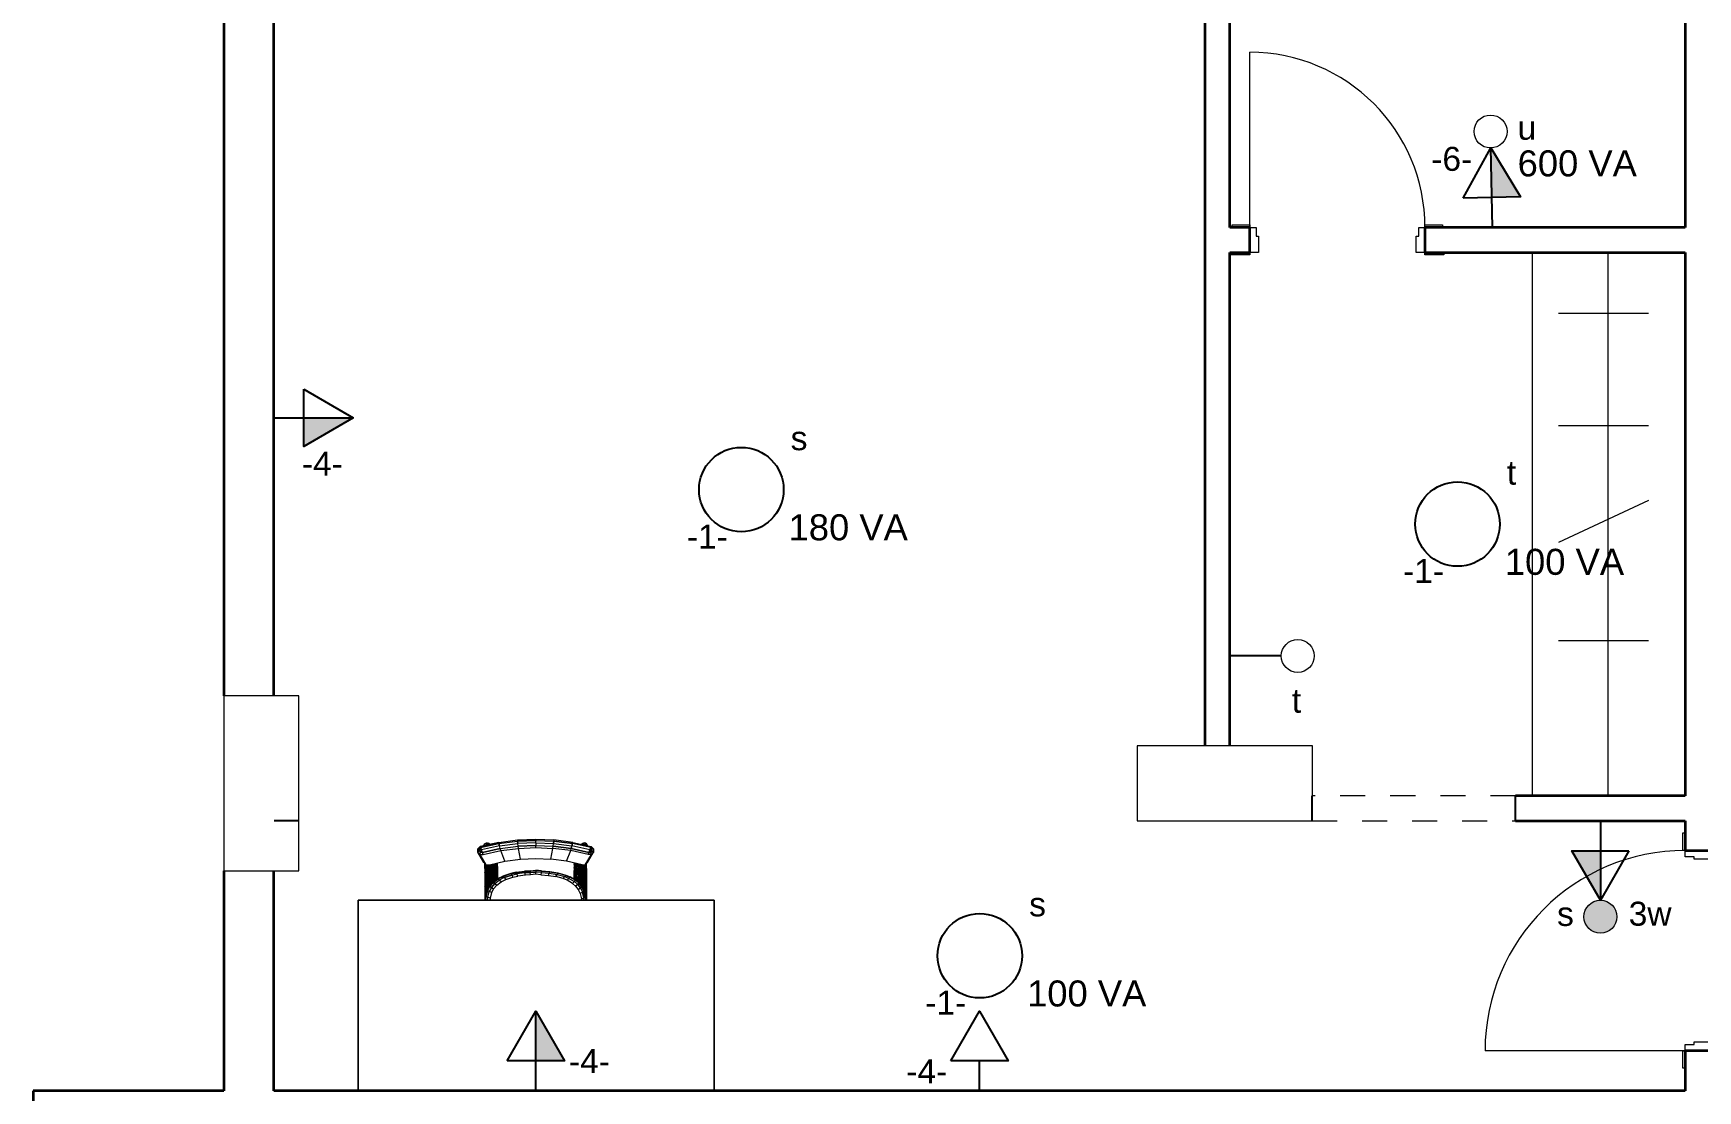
# Model space of a CAD drawing. Header units: metres. Extents: x -182 to 99, y 70 to 113.
# Drawn here: x -6.78 to -0.13, y 104.06 to 108.28 of the extents above; entities that cross this region are included whole.
import ezdxf

# ---------------------------------------------------------------- set-up
doc = ezdxf.new("R2010")
doc.units = ezdxf.units.M
doc.header["$LTSCALE"] = 0.01
doc.linetypes.add('Basculante', pattern=[0.003969, 0.002381, -0.001587])
for name, color, linetype, lineweight in [('A-DETL', 5, 'Continuous', 9), ('A-DETL-GENF', 3, 'Basculante', 9), ('A-DOOR', 1, 'Continuous', 9), ('A-DOOR-FRAM', 1, 'Continuous', 13), ('A-WALL', 2, 'Continuous', 9), ('G-IMPT', 1, 'Continuous', 9), ('I-FURN', 6, 'Continuous', 9), ('S-COLS', 6, 'Continuous', 9)]:
    doc.layers.add(name, color=color, linetype=linetype, lineweight=lineweight)
doc.layers.add('Elétrica', color=7, linetype='Continuous')
doc.layers.get('0').off()
doc.layers.get('I-FURN').off()
doc.styles.add('Arial', font='arial.ttf', dxfattribs={"height": 0.29506})

# ---------------------------------------------------------------- blocks, each defined once
blk = doc.blocks.new('Puerta de 1 hoja - 70 x 210 cm-V11-Nivel 4')
at = {"layer": 'A-DOOR', "lineweight": 13}
blk.add_line((0.6169, -0.05), (0.6169, -0.75), dxfattribs=at)
blk.add_arc((0.6169, -0.05), 0.7, 180, 270, dxfattribs=at)
at = {"layer": 'A-DOOR-FRAM'}
for p, q in [((-0.1581, 0.06), (-0.0831, 0.06)), ((-0.1581, 0.05), (-0.1581, 0.06)), ((-0.0831, 0.06), (-0.0831, 0.05)), ((-0.0831, 0.05), (-0.0481, 0.05)), ((-0.0481, 0.05), (-0.0481, -0.015)), ((0.5819, -0.015), (0.5819, 0.05)), ((0.5819, 0.05), (0.6169, 0.05)), ((0.6169, 0.05), (0.6169, 0.06)), ((0.6169, 0.06), (0.6919, 0.06)), ((0.6919, 0.06), (0.6919, 0.05)), ((-0.1531, -0.06), (-0.1531, -0.05)), ((-0.0831, -0.06), (-0.1531, -0.06)), ((-0.0831, -0.05), (-0.0831, -0.06)), ((-0.0581, -0.05), (-0.0831, -0.05)), ((-0.0581, -0.015), (-0.0581, -0.05)), ((-0.0481, -0.015), (-0.0581, -0.015)), ((0.5919, -0.015), (0.5819, -0.015)), ((0.5919, -0.05), (0.5919, -0.015)), ((0.6169, -0.05), (0.5919, -0.05)), ((0.6169, -0.06), (0.6169, -0.05)), ((0.6869, -0.06), (0.6169, -0.06)), ((0.6869, -0.05), (0.6869, -0.06))]:
    blk.add_line(p, q, dxfattribs=at)
blk = doc.blocks.new('Puerta de 1 hoja - 80 x 210 cm-196792-Nivel 4')
at = {"layer": 'A-DOOR', "lineweight": 13}
blk.add_line((0.6669, -0.05), (0.6669, -0.85), dxfattribs=at)
blk.add_arc((0.6669, -0.05), 0.8, 180, 270, dxfattribs=at)
at = {"layer": 'A-DOOR-FRAM'}
for p, q in [((-0.2081, 0.06), (-0.1331, 0.06)), ((-0.2081, 0.05), (-0.2081, 0.06)), ((-0.1331, 0.06), (-0.1331, 0.05)), ((-0.1331, 0.05), (-0.0981, 0.05)), ((-0.0981, 0.05), (-0.0981, -0.015)), ((0.6319, -0.015), (0.6319, 0.05)), ((0.6319, 0.05), (0.6669, 0.05)), ((0.6669, 0.05), (0.6669, 0.06)), ((0.6669, 0.06), (0.7419, 0.06)), ((0.7419, 0.06), (0.7419, 0.05)), ((-0.2031, -0.06), (-0.2031, -0.05)), ((-0.1331, -0.06), (-0.2031, -0.06)), ((-0.1331, -0.05), (-0.1331, -0.06)), ((-0.1081, -0.05), (-0.1331, -0.05)), ((-0.1081, -0.015), (-0.1081, -0.05)), ((-0.0981, -0.015), (-0.1081, -0.015)), ((0.6419, -0.015), (0.6319, -0.015)), ((0.6419, -0.05), (0.6419, -0.015)), ((0.6669, -0.05), (0.6419, -0.05)), ((0.6669, -0.06), (0.6669, -0.05)), ((0.7369, -0.06), (0.6669, -0.06)), ((0.7369, -0.05), (0.7369, -0.06))]:
    blk.add_line(p, q, dxfattribs=at)
blk = doc.blocks.new('Craftsman05 - 12ZFNB05_dwg-256066-Nivel 4')
at = {"layer": 'G-IMPT'}
for p, q in [((0.762, 1.4224), (0, 1.4224)), ((0, 1.4224), (0.762, 1.4224)), ((0.762, 0), (0.762, 1.4224)), ((0.762, 1.4224), (0.762, 0)), ((0.762, 0), (0, 0)), ((0, 0), (0.762, 0))]:
    blk.add_line(p, q, dxfattribs=at)
blk = doc.blocks.new('Craftsman05 - Craftsman05-256427-Nivel 4')
blk.add_blockref('Craftsman05 - 12ZFNB05_dwg-256066-Nivel 4', (0, 0))
blk = doc.blocks.new('M_Puerta-Hueco - 0813 x 2134mm-226122-Nivel 4')
at = {"layer": 'A-DETL-GENF'}
for p, q in [((0.3983, 0.05), (-0.4147, 0.05)), ((-0.4147, -0.05), (0.3983, -0.05))]:
    blk.add_line(p, q, dxfattribs=at)
at = {"layer": 'A-DETL-GENF', "linetype": 'Continuous', "lineweight": 25}
for p, q in [((-0.4147, 0.05), (-0.4147, -0.05)), ((0.3983, -0.05), (0.3983, 0.05))]:
    blk.add_line(p, q, dxfattribs=at)
blk = doc.blocks.new('Seating28 - 12ZSTG28_dwg-156282-Nivel 4')
at = {"layer": 'G-IMPT'}
for p, q in [((-0.0322, 0.3347), (-0.0157, 0.4081)), ((-0.0113, 0.4068), (-0.0276, 0.3338)), ((-0.0113, 0.4068), (-0.0276, 0.3338)), ((-0.0021, 0.4033), (-0.018, 0.3314)), ((-0.0068, 0.4176), (-0.0157, 0.4081)), ((-0.0157, 0.4081), (-0.0113, 0.4068)), ((-0.0113, 0.4068), (-0.0157, 0.4081)), ((-0.0157, 0.4081), (-0.0113, 0.4068)), ((-0.0113, 0.4068), (-0.0059, 0.4125)), ((-0.0113, 0.4068), (-0.0059, 0.4125)), ((-0.0021, 0.4033), (-0.0113, 0.4068)), ((-0.0021, 0.4033), (-0.0113, 0.4068)), ((-0.0076, 0.3288), (0.0078, 0.3994)), ((0.0078, 0.3994), (-0.0076, 0.3288)), ((-0.0068, 0.4176), (0.0062, 0.418)), ((-0.0068, 0.4176), (-0.0059, 0.4125)), ((0.002, 0.4128), (-0.0059, 0.4125)), ((0.002, 0.4128), (-0.0059, 0.4125)), ((-0.0021, 0.4033), (-0.0059, 0.4125)), ((-0.0021, 0.4033), (0.002, 0.4128)), ((-0.0021, 0.4033), (0.0077, 0.4074)), ((-0.0021, 0.4033), (0.0078, 0.3994)), ((0.0078, 0.3994), (-0.0021, 0.4033)), ((0.0062, 0.418), (0.002, 0.4128)), ((0.002, 0.4128), (0.0077, 0.4074)), ((0.002, 0.4128), (0.0077, 0.4074)), ((0.0476, 0.3936), (0.0062, 0.418)), ((0.0062, 0.418), (0.0155, 0.4091)), ((0.0155, 0.4091), (0.0077, 0.4074)), ((0.0155, 0.4091), (0.0077, 0.4074)), ((0.0078, 0.3994), (0.0077, 0.4074)), ((0.0078, 0.3994), (0.0077, 0.4074)), ((0.0158, 0.3961), (0.0078, 0.3994)), ((0.0158, 0.3961), (0.0078, 0.3994)), ((0.0155, 0.4091), (0.0158, 0.3961)), ((0.0569, 0.3847), (0.0155, 0.4091)), ((-0.0322, 0.3347), (-0.0421, 0.2595)), ((-0.0373, 0.2591), (-0.0276, 0.3338)), ((-0.0276, 0.3338), (-0.0373, 0.2591)), ((-0.0322, 0.3347), (-0.0276, 0.3338)), ((-0.0322, 0.3347), (-0.0276, 0.3338)), ((-0.0292, 0.3858), (-0.0303, 0.3815)), ((-0.0292, 0.3858), (-0.0303, 0.3815)), ((-0.0303, 0.3815), (-0.0299, 0.3771)), ((-0.0303, 0.3815), (-0.0299, 0.3771)), ((-0.025, 0.3701), (-0.0303, 0.3815)), ((-0.0299, 0.3771), (-0.0281, 0.3732)), ((-0.0299, 0.3771), (-0.0281, 0.3732)), ((-0.0292, 0.3858), (-0.0267, 0.3894)), ((-0.0267, 0.3894), (-0.0292, 0.3858)), ((-0.025, 0.3701), (-0.0281, 0.3732)), ((-0.025, 0.3701), (-0.0281, 0.3732)), ((-0.018, 0.3314), (-0.0276, 0.3338)), ((-0.0276, 0.3338), (-0.018, 0.3314)), ((-0.0231, 0.392), (-0.0267, 0.3894)), ((-0.0231, 0.392), (-0.0267, 0.3894)), ((-0.025, 0.3701), (-0.0267, 0.3894)), ((-0.0201, 0.3886), (-0.025, 0.3701)), ((-0.0239, 0.3717), (-0.025, 0.3701)), ((-0.0231, 0.392), (-0.0191, 0.3931)), ((-0.0191, 0.3931), (-0.0231, 0.392)), ((0.0158, 0.3961), (0.0006, 0.3265)), ((0.0571, 0.3717), (0.0428, 0.3102)), ((0.0476, 0.3936), (0.0569, 0.3847)), ((0.05, 0.3413), (0.0558, 0.3408)), ((0.05, 0.3411), (0.0529, 0.3409)), ((0.0504, 0.3429), (0.0586, 0.3422)), ((0.0511, 0.3459), (0.0609, 0.345)), ((0.0715, 0.39), (0.0514, 0.39)), ((0.052, 0.3497), (0.0625, 0.3488)), ((0.0529, 0.3885), (0.0675, 0.3885)), ((0.0529, 0.3409), (0.068, 0.3399)), ((0.0558, 0.3408), (0.0529, 0.3409)), ((0.053, 0.354), (0.0633, 0.353)), ((0.0631, 0.3574), (0.054, 0.3582)), ((0.0548, 0.3619), (0.0618, 0.3613)), ((0.0555, 0.3646), (0.0598, 0.3642)), ((0.0558, 0.3659), (0.0572, 0.3658)), ((0.0558, 0.3408), (0.0586, 0.3422)), ((0.0558, 0.3408), (0.0703, 0.3399)), ((0.0643, 0.3857), (0.0559, 0.3857)), ((0.0675, 0.3665), (0.0559, 0.3665)), ((0.0643, 0.3693), (0.0566, 0.3693)), ((0.0571, 0.3717), (0.0569, 0.3847)), ((0.0569, 0.3818), (0.0622, 0.3818)), ((0.0614, 0.3775), (0.057, 0.3775)), ((0.0571, 0.3731), (0.0622, 0.3731)), ((0.0572, 0.3658), (0.0714, 0.3649)), ((0.0572, 0.3658), (0.0598, 0.3642)), ((0.0609, 0.345), (0.0586, 0.3422)), ((0.0586, 0.3422), (0.0724, 0.3413)), ((0.0618, 0.3613), (0.0598, 0.3642)), ((0.0734, 0.3633), (0.0598, 0.3642)), ((0.0609, 0.345), (0.0625, 0.3488)), ((0.0609, 0.345), (0.0742, 0.3441)), ((0.0614, 0.3775), (0.0622, 0.3818)), ((0.0687, 0.3775), (0.0614, 0.3775)), ((0.0622, 0.3731), (0.0614, 0.3775)), ((0.0618, 0.3613), (0.0631, 0.3574)), ((0.0618, 0.3613), (0.075, 0.3605)), ((0.0643, 0.3857), (0.0622, 0.3818)), ((0.0694, 0.3818), (0.0622, 0.3818)), ((0.0643, 0.3693), (0.0622, 0.3731)), ((0.0694, 0.3731), (0.0622, 0.3731)), ((0.0625, 0.3488), (0.0633, 0.353)), ((0.0625, 0.3488), (0.0755, 0.3479)), ((0.0631, 0.3574), (0.0633, 0.353)), ((0.0631, 0.3574), (0.0759, 0.3566)), ((0.0761, 0.3523), (0.0633, 0.353)), ((0.0643, 0.3857), (0.0675, 0.3885)), ((0.0643, 0.3857), (0.0714, 0.3857)), ((0.0675, 0.3665), (0.0643, 0.3693)), ((0.0643, 0.3693), (0.0714, 0.3693)), ((0.0715, 0.39), (0.0675, 0.3885)), ((0.0745, 0.3885), (0.0675, 0.3885)), ((0.0675, 0.3665), (0.0745, 0.3665)), ((0.0675, 0.3665), (0.0715, 0.365)), ((0.068, 0.3399), (0.0703, 0.3399)), ((0.0703, 0.3399), (0.068, 0.3399)), ((0.0694, 0.3818), (0.0687, 0.3775)), ((0.0694, 0.3731), (0.0687, 0.3775)), ((0.0687, 0.3775), (0.0784, 0.3775)), ((0.0714, 0.3857), (0.0694, 0.3818)), ((0.0694, 0.3818), (0.0791, 0.3818)), ((0.0714, 0.3693), (0.0694, 0.3731)), ((0.0791, 0.3731), (0.0694, 0.3731)), ((0.0699, 0.365), (0.0715, 0.365)), ((0.0703, 0.3399), (0.0724, 0.3413)), ((0.0703, 0.3399), (0.0863, 0.3392)), ((0.0714, 0.3857), (0.0745, 0.3885)), ((0.0714, 0.3857), (0.0808, 0.3857)), ((0.0714, 0.3693), (0.0745, 0.3665)), ((0.0714, 0.3693), (0.0808, 0.3693)), ((0.0714, 0.3649), (0.0871, 0.3642)), ((0.0714, 0.3649), (0.0734, 0.3633)), ((0.0715, 0.39), (0.0783, 0.39)), ((0.0783, 0.365), (0.0715, 0.365)), ((0.0742, 0.3441), (0.0724, 0.3413)), ((0.0878, 0.3407), (0.0724, 0.3413)), ((0.075, 0.3605), (0.0734, 0.3633)), ((0.0734, 0.3633), (0.0885, 0.3627)), ((0.0742, 0.3441), (0.0755, 0.3479)), ((0.0742, 0.3441), (0.0891, 0.3435)), ((0.0745, 0.3885), (0.0783, 0.39)), ((0.0745, 0.3885), (0.0839, 0.3885)), ((0.0783, 0.365), (0.0745, 0.3665)), ((0.0745, 0.3665), (0.0839, 0.3665)), ((0.075, 0.3605), (0.0896, 0.3598)), ((0.075, 0.3605), (0.0759, 0.3566)), ((0.0761, 0.3523), (0.0755, 0.3479)), ((0.0755, 0.3479), (0.0899, 0.3473)), ((0.0761, 0.3523), (0.0759, 0.3566)), ((0.0902, 0.356), (0.0759, 0.3566)), ((0.0761, 0.3523), (0.0903, 0.3517)), ((0.0783, 0.39), (0.0874, 0.39)), ((0.0783, 0.365), (0.0874, 0.365)), ((0.0791, 0.3818), (0.0784, 0.3775)), ((0.0791, 0.3731), (0.0784, 0.3775)), ((0.0905, 0.3775), (0.0784, 0.3775)), ((0.081, 0.3857), (0.0791, 0.3818)), ((0.0791, 0.3818), (0.0911, 0.3818)), ((0.0791, 0.3731), (0.081, 0.3693)), ((0.0791, 0.3731), (0.0911, 0.3731)), ((0.081, 0.3857), (0.0839, 0.3885)), ((0.081, 0.3857), (0.0928, 0.3857)), ((0.0839, 0.3665), (0.081, 0.3693)), ((0.081, 0.3693), (0.0928, 0.3693)), ((0.0874, 0.39), (0.0839, 0.3885)), ((0.0839, 0.3885), (0.0955, 0.3885)), ((0.0874, 0.365), (0.0839, 0.3665)), ((0.0839, 0.3665), (0.0955, 0.3665)), ((0.0848, 0.3392), (0.0863, 0.3392)), ((0.0848, 0.3392), (0.0863, 0.3392)), ((0.0878, 0.3407), (0.0863, 0.3392)), ((0.0863, 0.3392), (0.1035, 0.3388)), ((0.0871, 0.3642), (0.1039, 0.3638)), ((0.0885, 0.3627), (0.0871, 0.3642)), ((0.0874, 0.39), (0.0987, 0.39)), ((0.0874, 0.365), (0.0987, 0.365)), ((0.0878, 0.3407), (0.0891, 0.3435)), ((0.0878, 0.3407), (0.1042, 0.3403)), ((0.0896, 0.3598), (0.0885, 0.3627)), ((0.0885, 0.3627), (0.1046, 0.3623)), ((0.0891, 0.3435), (0.0899, 0.3473)), ((0.0891, 0.3435), (0.1049, 0.3431)), ((0.0896, 0.3598), (0.0902, 0.356)), ((0.0896, 0.3598), (0.1051, 0.3595)), ((0.0899, 0.3473), (0.0903, 0.3517)), ((0.0899, 0.3473), (0.1053, 0.347)), ((0.0902, 0.356), (0.0903, 0.3517)), ((0.0902, 0.356), (0.1055, 0.3556)), ((0.1055, 0.3513), (0.0903, 0.3517)), ((0.0905, 0.3775), (0.0911, 0.3818)), ((0.0905, 0.3775), (0.0911, 0.3731)), ((0.0905, 0.3775), (0.1047, 0.3775)), ((0.0928, 0.3857), (0.0911, 0.3818)), ((0.0911, 0.3818), (0.1052, 0.3818)), ((0.0928, 0.3693), (0.0911, 0.3731)), ((0.0911, 0.3731), (0.1052, 0.3731)), ((0.0928, 0.3857), (0.0955, 0.3885)), ((0.0928, 0.3857), (0.1068, 0.3857)), ((0.0955, 0.3665), (0.0928, 0.3693)), ((0.0928, 0.3693), (0.1068, 0.3693)), ((0.0955, 0.3885), (0.0987, 0.39)), ((0.0955, 0.3885), (0.1091, 0.3885)), ((0.0955, 0.3665), (0.0987, 0.365)), ((0.0955, 0.3665), (0.1091, 0.3665)), ((0.0987, 0.39), (0.112, 0.39)), ((0.0987, 0.365), (0.112, 0.365)), ((0.1042, 0.3403), (0.1035, 0.3388)), ((0.1035, 0.3388), (0.1135, 0.3387)), ((0.1039, 0.3638), (0.1212, 0.3637)), ((0.1039, 0.3638), (0.1046, 0.3623)), ((0.1042, 0.3403), (0.1049, 0.3431)), ((0.1042, 0.3403), (0.1143, 0.3402)), ((0.1046, 0.3623), (0.1051, 0.3595)), ((0.1046, 0.3623), (0.1212, 0.3622)), ((0.1052, 0.3818), (0.1047, 0.3775)), ((0.1052, 0.3731), (0.1047, 0.3775)), ((0.1047, 0.3775), (0.1209, 0.3775)), ((0.1049, 0.3431), (0.1053, 0.347)), ((0.1049, 0.3431), (0.116, 0.3431)), ((0.1051, 0.3595), (0.1212, 0.3594)), ((0.1051, 0.3595), (0.1055, 0.3556)), ((0.1068, 0.3857), (0.1052, 0.3818)), ((0.1052, 0.3818), (0.1213, 0.3818)), ((0.1068, 0.3693), (0.1052, 0.3731)), ((0.1052, 0.3731), (0.1213, 0.3731)), ((0.1189, 0.348), (0.1052, 0.3247)), ((0.1189, 0.348), (0.1052, 0.3247)), ((0.1055, 0.3513), (0.1053, 0.347)), ((0.1053, 0.347), (0.1182, 0.3469)), ((0.1055, 0.3513), (0.1055, 0.3556)), ((0.1212, 0.3555), (0.1055, 0.3556)), ((0.1055, 0.3513), (0.1212, 0.3512)), ((0.1202, 0.3463), (0.1067, 0.3233)), ((0.1068, 0.3857), (0.1091, 0.3885)), ((0.1068, 0.3857), (0.1227, 0.3857)), ((0.1091, 0.3665), (0.1068, 0.3693)), ((0.1068, 0.3693), (0.1227, 0.3693)), ((0.112, 0.39), (0.1091, 0.3885)), ((0.1247, 0.3885), (0.1091, 0.3885)), ((0.112, 0.365), (0.1091, 0.3665)), ((0.1091, 0.3665), (0.1247, 0.3665)), ((0.1113, 0.3192), (0.1244, 0.3415)), ((0.1113, 0.3192), (0.1244, 0.3415)), ((0.112, 0.39), (0.1272, 0.39)), ((0.112, 0.365), (0.1272, 0.365)), ((0.1305, 0.3614), (0.1189, 0.348)), ((0.1189, 0.348), (0.1305, 0.3614)), ((0.1189, 0.348), (0.1202, 0.3463)), ((0.1314, 0.3335), (0.1189, 0.3122)), ((0.1318, 0.3596), (0.1202, 0.3463)), ((0.1202, 0.3463), (0.1244, 0.3415)), ((0.1213, 0.3818), (0.1209, 0.3775)), ((0.1213, 0.3731), (0.1209, 0.3775)), ((0.1209, 0.3775), (0.1387, 0.3775)), ((0.1335, 0.3637), (0.1212, 0.3637)), ((0.1212, 0.3637), (0.1212, 0.3622)), ((0.1212, 0.3594), (0.1212, 0.3622)), ((0.1212, 0.3622), (0.1316, 0.3622)), ((0.1288, 0.3594), (0.1212, 0.3594)), ((0.1212, 0.3594), (0.1212, 0.3555)), ((0.1212, 0.3555), (0.1212, 0.3512)), ((0.1212, 0.3555), (0.1255, 0.3555)), ((0.1213, 0.3818), (0.1227, 0.3857)), ((0.1213, 0.3818), (0.139, 0.3818)), ((0.1227, 0.3693), (0.1213, 0.3731)), ((0.1213, 0.3731), (0.139, 0.3731)), ((0.1247, 0.3885), (0.1227, 0.3857)), ((0.1227, 0.3857), (0.1401, 0.3857)), ((0.1227, 0.3693), (0.1247, 0.3665)), ((0.1227, 0.3693), (0.1401, 0.3693)), ((0.1356, 0.3544), (0.1244, 0.3415)), ((0.1356, 0.3544), (0.1244, 0.3415)), ((0.1314, 0.3335), (0.1244, 0.3415)), ((0.1247, 0.3885), (0.1272, 0.39)), ((0.1247, 0.3885), (0.1418, 0.3885)), ((0.1272, 0.365), (0.1247, 0.3665)), ((0.1247, 0.3665), (0.1371, 0.3665)), ((0.1272, 0.39), (0.1438, 0.39)), ((0.1272, 0.365), (0.1351, 0.365)), ((0.1305, 0.3614), (0.1453, 0.373)), ((0.1305, 0.3614), (0.1453, 0.373)), ((0.1318, 0.3596), (0.1305, 0.3614)), ((0.1318, 0.3596), (0.1305, 0.3614)), ((0.142, 0.3456), (0.1314, 0.3335)), ((0.1318, 0.3596), (0.1464, 0.3711)), ((0.1318, 0.3596), (0.1356, 0.3544)), ((0.1318, 0.3596), (0.1356, 0.3544)), ((0.1356, 0.3544), (0.1498, 0.3655)), ((0.1498, 0.3655), (0.1356, 0.3544)), ((0.1356, 0.3544), (0.142, 0.3456)), ((0.1387, 0.3775), (0.139, 0.3818)), ((0.139, 0.3731), (0.1387, 0.3775)), ((0.1387, 0.3775), (0.1547, 0.3775)), ((0.1401, 0.3857), (0.139, 0.3818)), ((0.139, 0.3818), (0.158, 0.3818)), ((0.139, 0.3731), (0.1401, 0.3693)), ((0.139, 0.3731), (0.1457, 0.3731)), ((0.1418, 0.3885), (0.1401, 0.3857)), ((0.1401, 0.3857), (0.1589, 0.3857)), ((0.1418, 0.3885), (0.1438, 0.39)), ((0.1418, 0.3885), (0.1601, 0.3885)), ((0.142, 0.3456), (0.1554, 0.3562)), ((0.1438, 0.39), (0.1617, 0.39)), ((0.1453, 0.373), (0.1627, 0.3813)), ((0.1453, 0.373), (0.1627, 0.3813)), ((0.1464, 0.3711), (0.1453, 0.373)), ((0.1464, 0.3711), (0.1637, 0.3794)), ((0.1498, 0.3655), (0.1464, 0.3711)), ((0.1498, 0.3655), (0.1665, 0.3735)), ((0.1498, 0.3655), (0.1665, 0.3735)), ((0.1554, 0.3562), (0.1498, 0.3655)), ((0.1554, 0.3562), (0.1713, 0.3638)), ((0.1579, 0.379), (0.158, 0.3818)), ((0.1589, 0.3857), (0.158, 0.3818)), ((0.158, 0.3818), (0.1648, 0.3818)), ((0.1601, 0.3885), (0.1589, 0.3857)), ((0.1589, 0.3857), (0.1787, 0.3857)), ((0.1601, 0.3885), (0.1617, 0.39)), ((0.1601, 0.3885), (0.1795, 0.3885)), ((0.1617, 0.39), (0.1806, 0.39)), ((0.1627, 0.3813), (0.1868, 0.3869)), ((0.1868, 0.3869), (0.1627, 0.3813)), ((0.1637, 0.3794), (0.1627, 0.3813)), ((0.1875, 0.3849), (0.1637, 0.3794)), ((0.1637, 0.3794), (0.1665, 0.3735)), ((0.1665, 0.3735), (0.1896, 0.3789)), ((0.1896, 0.3789), (0.1665, 0.3735)), ((0.1665, 0.3735), (0.1713, 0.3638)), ((0.1713, 0.3638), (0.1932, 0.3689)), ((0.1795, 0.3885), (0.1787, 0.3857)), ((0.1787, 0.3857), (0.1813, 0.3857)), ((0.1795, 0.3885), (0.1806, 0.39)), ((0.1795, 0.3885), (0.198, 0.3885)), ((0.1806, 0.39), (0.198, 0.39)), ((0.198, 0.3877), (0.1868, 0.3869)), ((0.198, 0.3877), (0.1868, 0.3869)), ((0.1875, 0.3849), (0.1868, 0.3869)), ((0.198, 0.3857), (0.1875, 0.3849)), ((0.1896, 0.3789), (0.1875, 0.3849)), ((0.198, 0.3795), (0.1896, 0.3789)), ((0.198, 0.3795), (0.1896, 0.3789)), ((0.1932, 0.3689), (0.1896, 0.3789)), ((0.198, 0.3692), (0.1932, 0.3689)), ((-0.0275, 0.2579), (-0.018, 0.3314)), ((-0.018, 0.3314), (-0.0076, 0.3288)), ((-0.0076, 0.3288), (-0.018, 0.3314)), ((-0.0169, 0.2566), (-0.0076, 0.3288)), ((-0.0076, 0.3288), (-0.0169, 0.2566)), ((0.0006, 0.3265), (-0.0085, 0.2555)), ((0.0006, 0.3265), (-0.0076, 0.3288)), ((0.0006, 0.3265), (-0.0076, 0.3288)), ((0.0428, 0.3102), (0.0006, 0.3265)), ((0.0428, 0.3102), (0.0342, 0.2473)), ((0.0839, 0.2428), (0.0892, 0.2756)), ((0.0839, 0.2428), (0.0892, 0.2756)), ((0.0856, 0.2422), (0.0909, 0.2747)), ((0.0892, 0.2756), (0.0981, 0.3074)), ((0.0892, 0.2756), (0.0981, 0.3074)), ((0.0892, 0.2756), (0.0909, 0.2747)), ((0.0908, 0.2405), (0.096, 0.2721)), ((0.0908, 0.2405), (0.096, 0.2721)), ((0.0997, 0.3061), (0.0909, 0.2747)), ((0.0909, 0.2747), (0.096, 0.2721)), ((0.096, 0.2721), (0.1045, 0.3025)), ((0.096, 0.2721), (0.1045, 0.3025)), ((0.1044, 0.2676), (0.096, 0.2721)), ((0.0981, 0.3074), (0.1052, 0.3247)), ((0.0981, 0.3074), (0.1052, 0.3247)), ((0.0997, 0.3061), (0.0981, 0.3074)), ((0.0995, 0.2377), (0.1044, 0.2676)), ((0.0997, 0.3061), (0.1067, 0.3233)), ((0.0997, 0.3061), (0.1045, 0.3025)), ((0.1124, 0.2965), (0.1044, 0.2676)), ((0.1045, 0.3025), (0.1113, 0.3192)), ((0.1045, 0.3025), (0.1113, 0.3192)), ((0.1124, 0.2965), (0.1045, 0.3025)), ((0.1067, 0.3233), (0.1052, 0.3247)), ((0.1113, 0.3192), (0.1067, 0.3233)), ((0.1189, 0.3122), (0.1113, 0.3192)), ((0.1189, 0.3122), (0.1124, 0.2965)), ((-0.0453, 0.1866), (-0.0421, 0.2595)), ((-0.0421, 0.2595), (-0.0373, 0.2591)), ((-0.0421, 0.2595), (-0.0373, 0.2591)), ((-0.0405, 0.1866), (-0.0373, 0.2591)), ((-0.0405, 0.1866), (-0.0373, 0.2591)), ((-0.0275, 0.2579), (-0.0373, 0.2591)), ((-0.0373, 0.2591), (-0.0275, 0.2579)), ((-0.0306, 0.1866), (-0.0275, 0.2579)), ((-0.0169, 0.2566), (-0.0275, 0.2579)), ((-0.0169, 0.2566), (-0.0275, 0.2579)), ((-0.0199, 0.1866), (-0.0169, 0.2566)), ((-0.0199, 0.1866), (-0.0169, 0.2566)), ((-0.0085, 0.2555), (-0.0169, 0.2566)), ((-0.0085, 0.2555), (-0.0169, 0.2566)), ((-0.0115, 0.1866), (-0.0085, 0.2555)), ((0.0342, 0.2473), (-0.0085, 0.2555)), ((0.0314, 0.1866), (0.0342, 0.2473)), ((0.0807, 0.2092), (0.0792, 0.1866)), ((0.0807, 0.2092), (0.0792, 0.1866)), ((0.0807, 0.2092), (0.0839, 0.2428)), ((0.0807, 0.2092), (0.0839, 0.2428)), ((0.0807, 0.2092), (0.0825, 0.2089)), ((0.0825, 0.2089), (0.081, 0.1866)), ((0.0825, 0.2089), (0.0856, 0.2422)), ((0.0825, 0.2089), (0.0878, 0.2083)), ((0.0856, 0.2422), (0.0839, 0.2428)), ((0.0856, 0.2422), (0.0908, 0.2405)), ((0.0878, 0.2083), (0.0864, 0.1866)), ((0.0878, 0.2083), (0.0864, 0.1866)), ((0.0878, 0.2083), (0.0908, 0.2405)), ((0.0878, 0.2083), (0.0908, 0.2405)), ((0.0878, 0.2083), (0.0967, 0.2071)), ((0.0995, 0.2377), (0.0908, 0.2405)), ((0.0967, 0.2071), (0.0953, 0.1866)), ((0.0967, 0.2071), (0.0995, 0.2377)), ((-0.0421, 0.1137), (-0.0453, 0.1866)), ((-0.0453, 0.1866), (-0.0405, 0.1866)), ((-0.0405, 0.1866), (-0.0373, 0.1142)), ((-0.0306, 0.1866), (-0.0405, 0.1866)), ((-0.0373, 0.1142), (-0.0405, 0.1866)), ((-0.0306, 0.1866), (-0.0199, 0.1866)), ((-0.0306, 0.1866), (-0.0275, 0.1153)), ((-0.0199, 0.1866), (-0.0169, 0.1166)), ((-0.0169, 0.1166), (-0.0199, 0.1866)), ((-0.0115, 0.1866), (-0.0199, 0.1866)), ((-0.0085, 0.1177), (-0.0115, 0.1866)), ((0.0342, 0.1259), (0.0314, 0.1866)), ((0.0807, 0.164), (0.0792, 0.1866)), ((0.0807, 0.164), (0.0792, 0.1866)), ((0.081, 0.1866), (0.0792, 0.1866)), ((0.0807, 0.164), (0.0825, 0.1642)), ((0.0826, 0.1415), (0.0807, 0.164)), ((0.0807, 0.164), (0.0826, 0.1415)), ((0.0825, 0.1642), (0.081, 0.1866)), ((0.081, 0.1866), (0.0864, 0.1866)), ((0.0825, 0.1642), (0.0878, 0.1649)), ((0.0844, 0.142), (0.0825, 0.1642)), ((0.0826, 0.1415), (0.0844, 0.142)), ((0.0871, 0.1084), (0.0826, 0.1415)), ((0.0871, 0.1084), (0.0826, 0.1415)), ((0.0844, 0.142), (0.0896, 0.1433)), ((0.0888, 0.1091), (0.0844, 0.142)), ((0.0878, 0.1649), (0.0864, 0.1866)), ((0.0953, 0.1866), (0.0864, 0.1866)), ((0.0878, 0.1649), (0.0864, 0.1866)), ((0.0967, 0.166), (0.0878, 0.1649)), ((0.0878, 0.1649), (0.0896, 0.1433)), ((0.0896, 0.1433), (0.0878, 0.1649)), ((0.0984, 0.1456), (0.0896, 0.1433)), ((0.0896, 0.1433), (0.0939, 0.1115)), ((0.0896, 0.1433), (0.0939, 0.1115)), ((0.0953, 0.1866), (0.0967, 0.166)), ((0.0967, 0.166), (0.0984, 0.1456)), ((0.0984, 0.1456), (0.1025, 0.1154)), ((-0.0421, 0.1137), (-0.0373, 0.1142)), ((-0.0421, 0.1137), (-0.0373, 0.1142)), ((-0.0322, 0.0386), (-0.0421, 0.1137)), ((-0.0275, 0.1153), (-0.0373, 0.1142)), ((-0.0373, 0.1142), (-0.0275, 0.1153)), ((-0.0276, 0.0395), (-0.0373, 0.1142)), ((-0.0276, 0.0395), (-0.0373, 0.1142)), ((-0.0169, 0.1166), (-0.0275, 0.1153)), ((-0.0169, 0.1166), (-0.0275, 0.1153)), ((-0.018, 0.0418), (-0.0275, 0.1153)), ((-0.0085, 0.1177), (-0.0169, 0.1166)), ((-0.0085, 0.1177), (-0.0169, 0.1166)), ((-0.0076, 0.0444), (-0.0169, 0.1166)), ((-0.0076, 0.0444), (-0.0169, 0.1166)), ((0.0342, 0.1259), (-0.0085, 0.1177)), ((0.0006, 0.0467), (-0.0085, 0.1177)), ((0.0428, 0.063), (0.0342, 0.1259)), ((0.0871, 0.1084), (0.0888, 0.1091)), ((0.0917, 0.0868), (0.0871, 0.1084)), ((0.0871, 0.1084), (0.0917, 0.0868)), ((0.0888, 0.1091), (0.0939, 0.1115)), ((0.0934, 0.0878), (0.0888, 0.1091)), ((0.0934, 0.0878), (0.0917, 0.0868)), ((0.0917, 0.0868), (0.102, 0.0556)), ((0.0917, 0.0868), (0.102, 0.0556)), ((0.0934, 0.0878), (0.0984, 0.0908)), ((0.0934, 0.0878), (0.1036, 0.0569)), ((0.1025, 0.1154), (0.0939, 0.1115)), ((0.0984, 0.0908), (0.0939, 0.1115)), ((0.0984, 0.0908), (0.0939, 0.1115)), ((0.0984, 0.0908), (0.1066, 0.0958)), ((0.0984, 0.0908), (0.1083, 0.0608)), ((0.1083, 0.0608), (0.0984, 0.0908)), ((0.1066, 0.0958), (0.1025, 0.1154)), ((0.1161, 0.0673), (0.1066, 0.0958)), ((0.1083, 0.0608), (0.1161, 0.0673)), ((0.1255, 0.0485), (0.1161, 0.0673)), ((-0.0322, 0.0386), (-0.0276, 0.0395)), ((-0.0322, 0.0386), (-0.0276, 0.0395)), ((-0.0322, 0.0386), (-0.0157, -0.0349)), ((-0.025, 0.003), (-0.0303, -0.0084)), ((-0.025, 0.003), (-0.0281, -0.0001)), ((-0.025, 0.003), (-0.0281, -0.0001)), ((-0.018, 0.0418), (-0.0276, 0.0395)), ((-0.0276, 0.0395), (-0.018, 0.0418)), ((-0.0276, 0.0395), (-0.0113, -0.0335)), ((-0.0113, -0.0335), (-0.0276, 0.0395)), ((-0.025, 0.003), (-0.0267, -0.0163)), ((-0.025, 0.003), (-0.0238, 0.0014)), ((-0.025, 0.003), (-0.0199, -0.0161)), ((-0.0076, 0.0444), (-0.018, 0.0418)), ((-0.0076, 0.0444), (-0.018, 0.0418)), ((-0.018, 0.0418), (-0.0021, -0.0301)), ((0.0006, 0.0467), (-0.0076, 0.0444)), ((0.0006, 0.0467), (-0.0076, 0.0444)), ((-0.0076, 0.0444), (0.0078, -0.0262)), ((0.0078, -0.0262), (-0.0076, 0.0444)), ((0.0428, 0.063), (0.0006, 0.0467)), ((0.0158, -0.0228), (0.0006, 0.0467)), ((0.0571, 0.0016), (0.0428, 0.063)), ((0.05, 0.032), (0.0529, 0.0322)), ((0.0501, 0.0318), (0.0558, 0.0323)), ((0.0504, 0.0302), (0.0586, 0.0309)), ((0.0511, 0.0273), (0.0609, 0.0282)), ((0.052, 0.0235), (0.0625, 0.0244)), ((0.0529, 0.0322), (0.068, 0.0332)), ((0.0558, 0.0323), (0.0529, 0.0322)), ((0.053, 0.0191), (0.0633, 0.0201)), ((0.054, 0.0149), (0.0631, 0.0157)), ((0.0549, 0.0112), (0.0618, 0.0119)), ((0.0555, 0.0086), (0.0598, 0.009)), ((0.0558, 0.0323), (0.0703, 0.0333)), ((0.0586, 0.0309), (0.0558, 0.0323)), ((0.0558, 0.0072), (0.0572, 0.0074)), ((0.0559, 0.0066), (0.0675, 0.0066)), ((0.0643, 0.0038), (0.0566, 0.0038)), ((0.0569, -0.0115), (0.0571, 0.0016)), ((0.0572, 0.0074), (0.0598, 0.009)), ((0.0572, 0.0074), (0.0714, 0.0083)), ((0.0586, 0.0309), (0.0724, 0.0318)), ((0.0609, 0.0282), (0.0586, 0.0309)), ((0.0598, 0.009), (0.0618, 0.0119)), ((0.0598, 0.009), (0.0734, 0.0098)), ((0.0609, 0.0282), (0.0742, 0.029)), ((0.0609, 0.0282), (0.0625, 0.0244)), ((0.0618, 0.0119), (0.0631, 0.0157)), ((0.0618, 0.0119), (0.075, 0.0127)), ((0.0643, 0.0038), (0.0622, 0)), ((0.0625, 0.0244), (0.0755, 0.0252)), ((0.0625, 0.0244), (0.0633, 0.0201)), ((0.0631, 0.0157), (0.0633, 0.0201)), ((0.0631, 0.0157), (0.0759, 0.0165)), ((0.0633, 0.0201), (0.0761, 0.0209)), ((0.0643, 0.0038), (0.0675, 0.0066)), ((0.0714, 0.0038), (0.0643, 0.0038)), ((0.0715, 0.0082), (0.0675, 0.0066)), ((0.0745, 0.0066), (0.0675, 0.0066)), ((0.068, 0.0332), (0.0703, 0.0333)), ((0.0703, 0.0333), (0.068, 0.0332)), ((0.0714, 0.0038), (0.0694, 0)), ((0.0715, 0.0082), (0.0699, 0.0082)), ((0.0703, 0.0333), (0.0863, 0.0339)), ((0.0703, 0.0333), (0.0724, 0.0318)), ((0.0714, 0.0083), (0.0734, 0.0098)), ((0.0714, 0.0083), (0.0871, 0.0089)), ((0.0745, 0.0066), (0.0714, 0.0038)), ((0.0714, 0.0038), (0.0808, 0.0038)), ((0.0783, 0.0082), (0.0715, 0.0082)), ((0.0724, 0.0318), (0.0878, 0.0324)), ((0.0742, 0.029), (0.0724, 0.0318)), ((0.075, 0.0127), (0.0734, 0.0098)), ((0.0734, 0.0098), (0.0885, 0.0104)), ((0.0742, 0.029), (0.0891, 0.0296)), ((0.0742, 0.029), (0.0755, 0.0252)), ((0.0783, 0.0082), (0.0745, 0.0066)), ((0.0745, 0.0066), (0.0839, 0.0066)), ((0.075, 0.0127), (0.0759, 0.0165)), ((0.075, 0.0127), (0.0896, 0.0133)), ((0.0755, 0.0252), (0.0899, 0.0258)), ((0.0761, 0.0209), (0.0755, 0.0252)), ((0.0761, 0.0209), (0.0759, 0.0165)), ((0.0759, 0.0165), (0.0902, 0.0171)), ((0.0761, 0.0209), (0.0903, 0.0215)), ((0.0783, 0.0082), (0.0874, 0.0082)), ((0.0791, 0), (0.081, 0.0038)), ((0.0839, 0.0066), (0.081, 0.0038)), ((0.081, 0.0038), (0.0928, 0.0038)), ((0.0874, 0.0082), (0.0839, 0.0066)), ((0.0839, 0.0066), (0.0955, 0.0066)), ((0.0848, 0.0339), (0.0863, 0.0339)), ((0.0863, 0.0339), (0.0848, 0.0339)), ((0.0863, 0.0339), (0.1035, 0.0343)), ((0.0878, 0.0324), (0.0863, 0.0339)), ((0.0871, 0.0089), (0.0885, 0.0104)), ((0.0871, 0.0089), (0.1039, 0.0093)), ((0.0874, 0.0082), (0.0987, 0.0082)), ((0.0878, 0.0324), (0.1042, 0.0328)), ((0.0878, 0.0324), (0.0891, 0.0296)), ((0.0896, 0.0133), (0.0885, 0.0104)), ((0.0885, 0.0104), (0.1046, 0.0108)), ((0.0891, 0.0296), (0.1049, 0.03)), ((0.0891, 0.0296), (0.0899, 0.0258)), ((0.0896, 0.0133), (0.0902, 0.0171)), ((0.0896, 0.0133), (0.1051, 0.0137)), ((0.0899, 0.0258), (0.1053, 0.0262)), ((0.0903, 0.0215), (0.0899, 0.0258)), ((0.0903, 0.0215), (0.0902, 0.0171)), ((0.0902, 0.0171), (0.1055, 0.0175)), ((0.0903, 0.0215), (0.1055, 0.0218)), ((0.0911, 0), (0.0928, 0.0038)), ((0.0955, 0.0066), (0.0928, 0.0038)), ((0.1068, 0.0038), (0.0928, 0.0038)), ((0.0987, 0.0082), (0.0955, 0.0066)), ((0.1091, 0.0066), (0.0955, 0.0066)), ((0.0987, 0.0082), (0.112, 0.0082)), ((0.1036, 0.0569), (0.102, 0.0556)), ((0.1125, 0.0348), (0.102, 0.0556)), ((0.1125, 0.0348), (0.102, 0.0556)), ((0.1035, 0.0343), (0.1128, 0.0344)), ((0.1042, 0.0328), (0.1035, 0.0343)), ((0.1083, 0.0608), (0.1036, 0.0569)), ((0.1139, 0.0363), (0.1036, 0.0569)), ((0.1039, 0.0093), (0.1046, 0.0108)), ((0.1039, 0.0093), (0.1212, 0.0094)), ((0.1042, 0.0328), (0.1139, 0.0329)), ((0.1049, 0.03), (0.1042, 0.0328)), ((0.1051, 0.0137), (0.1046, 0.0108)), ((0.1046, 0.0108), (0.1212, 0.0109)), ((0.1049, 0.03), (0.1159, 0.0301)), ((0.1049, 0.03), (0.1053, 0.0262)), ((0.1051, 0.0137), (0.1055, 0.0175)), ((0.1051, 0.0137), (0.1212, 0.0138)), ((0.1052, 0), (0.1068, 0.0038)), ((0.1053, 0.0262), (0.1187, 0.0263)), ((0.1055, 0.0218), (0.1053, 0.0262)), ((0.1055, 0.0218), (0.1212, 0.0219)), ((0.1055, 0.0218), (0.1055, 0.0175)), ((0.1055, 0.0175), (0.1212, 0.0176)), ((0.1091, 0.0066), (0.1068, 0.0038)), ((0.1068, 0.0038), (0.1227, 0.0038)), ((0.1083, 0.0608), (0.1183, 0.0409)), ((0.1083, 0.0608), (0.1183, 0.0409)), ((0.112, 0.0082), (0.1091, 0.0066)), ((0.1091, 0.0066), (0.1247, 0.0066)), ((0.112, 0.0082), (0.1272, 0.0082)), ((0.1139, 0.0363), (0.1125, 0.0348)), ((0.1261, 0.0163), (0.1125, 0.0348)), ((0.1261, 0.0163), (0.1125, 0.0348)), ((0.1139, 0.0363), (0.1183, 0.0409)), ((0.1275, 0.018), (0.1139, 0.0363)), ((0.1255, 0.0485), (0.1183, 0.0409)), ((0.1314, 0.0231), (0.1183, 0.0409)), ((0.1314, 0.0231), (0.1183, 0.0409)), ((0.1212, 0.0219), (0.1212, 0.0176)), ((0.1212, 0.0138), (0.1212, 0.0176)), ((0.1251, 0.0176), (0.1212, 0.0176)), ((0.129, 0.0138), (0.1212, 0.0138)), ((0.1212, 0.0138), (0.1212, 0.0109)), ((0.1212, 0.0094), (0.1212, 0.0109)), ((0.1212, 0.0109), (0.1323, 0.0109)), ((0.134, 0.0094), (0.1212, 0.0094)), ((0.1227, 0.0038), (0.1213, 0)), ((0.1247, 0.0066), (0.1227, 0.0038)), ((0.1401, 0.0038), (0.1227, 0.0038)), ((0.1272, 0.0082), (0.1247, 0.0066)), ((0.1372, 0.0066), (0.1247, 0.0066)), ((0.138, 0.0316), (0.1255, 0.0485)), ((0.1261, 0.0163), (0.1275, 0.018)), ((0.1427, 0.0019), (0.1261, 0.0163)), ((0.1261, 0.0163), (0.1427, 0.0019)), ((0.1272, 0.0082), (0.1355, 0.0082)), ((0.1275, 0.018), (0.1314, 0.0231)), ((0.1439, 0.0037), (0.1275, 0.018)), ((0.1314, 0.0231), (0.138, 0.0316)), ((0.1314, 0.0231), (0.1473, 0.0093)), ((0.1473, 0.0093), (0.1314, 0.0231)), ((0.1531, 0.0185), (0.138, 0.0316)), ((0.1401, 0.0038), (0.139, 0)), ((0.1427, 0.0019), (0.1439, 0.0037)), ((0.1439, 0.0037), (0.1427, 0.0019)), ((0.1427, 0.0019), (0.1594, -0.007)), ((0.1594, -0.007), (0.1427, 0.0019)), ((0.1439, 0.0037), (0.1473, 0.0093)), ((0.1473, 0.0093), (0.1439, 0.0037)), ((0.1604, -0.0051), (0.1439, 0.0037)), ((0.1473, 0.0093), (0.1531, 0.0185)), ((0.1473, 0.0093), (0.1634, 0.0008)), ((0.1473, 0.0093), (0.1634, 0.0008)), ((0.1531, 0.0185), (0.1683, 0.0104)), ((0.1604, -0.0051), (0.1634, 0.0008)), ((0.1683, 0.0104), (0.1634, 0.0008)), ((0.1863, -0.0052), (0.1634, 0.0008)), ((0.1863, -0.0052), (0.1634, 0.0008)), ((0.1683, 0.0104), (0.19, 0.0048)), ((0.19, 0.0048), (0.1863, -0.0052)), ((0.19, 0.0048), (0.198, 0.0041)), ((-0.0303, -0.0084), (-0.0299, -0.004)), ((-0.0303, -0.0084), (-0.0299, -0.004)), ((-0.0292, -0.0126), (-0.0303, -0.0084)), ((-0.0292, -0.0126), (-0.0303, -0.0084)), ((-0.0281, -0.0001), (-0.0299, -0.004)), ((-0.0281, -0.0001), (-0.0299, -0.004)), ((-0.0267, -0.0163), (-0.0292, -0.0126)), ((-0.0267, -0.0163), (-0.0292, -0.0126)), ((-0.0231, -0.0188), (-0.0267, -0.0163)), ((-0.0231, -0.0188), (-0.0267, -0.0163)), ((-0.0191, -0.02), (-0.0231, -0.0188)), ((-0.0191, -0.02), (-0.0231, -0.0188)), ((-0.0113, -0.0335), (-0.0157, -0.0349)), ((-0.0157, -0.0349), (-0.0113, -0.0335)), ((-0.0068, -0.0443), (-0.0157, -0.0349)), ((-0.0021, -0.0301), (-0.0113, -0.0335)), ((-0.0113, -0.0335), (-0.0021, -0.0301)), ((-0.0113, -0.0335), (-0.0059, -0.0393)), ((-0.0059, -0.0393), (-0.0113, -0.0335)), ((-0.0068, -0.0443), (-0.0059, -0.0393)), ((0.0062, -0.0447), (-0.0068, -0.0443)), ((-0.0021, -0.0301), (-0.0059, -0.0393)), ((0.002, -0.0395), (-0.0059, -0.0393)), ((0.002, -0.0395), (-0.0059, -0.0393)), ((0.0078, -0.0262), (-0.0021, -0.0301)), ((0.0078, -0.0262), (-0.0021, -0.0301)), ((-0.0021, -0.0301), (0.002, -0.0395)), ((-0.0021, -0.0301), (0.0077, -0.0341)), ((0.002, -0.0395), (0.0077, -0.0341)), ((0.002, -0.0395), (0.0077, -0.0341)), ((0.0062, -0.0447), (0.002, -0.0395)), ((0.0475, -0.0204), (0.0062, -0.0447)), ((0.0062, -0.0447), (0.0155, -0.0358)), ((0.0078, -0.0262), (0.0077, -0.0341)), ((0.0078, -0.0262), (0.0077, -0.0341)), ((0.0155, -0.0358), (0.0077, -0.0341)), ((0.0155, -0.0358), (0.0077, -0.0341)), ((0.0158, -0.0228), (0.0078, -0.0262)), ((0.0158, -0.0228), (0.0078, -0.0262)), ((0.0569, -0.0115), (0.0155, -0.0358)), ((0.0155, -0.0358), (0.0158, -0.0228)), ((0.0475, -0.0204), (0.0569, -0.0115)), ((0.0715, -0.0169), (0.0512, -0.0169)), ((0.0528, -0.0154), (0.0675, -0.0154)), ((0.0643, -0.0125), (0.0558, -0.0125)), ((0.0622, -0.0087), (0.0569, -0.0087)), ((0.0614, -0.0044), (0.057, -0.0044)), ((0.0622, 0), (0.0571, 0)), ((0.0614, -0.0044), (0.0622, 0)), ((0.0622, -0.0087), (0.0614, -0.0044)), ((0.0614, -0.0044), (0.0687, -0.0044)), ((0.0694, 0), (0.0622, 0)), ((0.0643, -0.0125), (0.0622, -0.0087)), ((0.0622, -0.0087), (0.0694, -0.0087)), ((0.0643, -0.0125), (0.0714, -0.0125)), ((0.0643, -0.0125), (0.0675, -0.0154)), ((0.0745, -0.0154), (0.0675, -0.0154)), ((0.0715, -0.0169), (0.0675, -0.0154)), ((0.0694, 0), (0.0687, -0.0044)), ((0.0694, -0.0087), (0.0687, -0.0044)), ((0.0687, -0.0044), (0.0784, -0.0044)), ((0.0694, 0), (0.0791, 0)), ((0.0714, -0.0125), (0.0694, -0.0087)), ((0.0694, -0.0087), (0.0791, -0.0087)), ((0.0714, -0.0125), (0.0745, -0.0154)), ((0.0714, -0.0125), (0.0808, -0.0125)), ((0.0715, -0.0169), (0.0783, -0.0169)), ((0.0745, -0.0154), (0.0783, -0.0169)), ((0.0745, -0.0154), (0.0839, -0.0154)), ((0.0783, -0.0169), (0.0874, -0.0169)), ((0.0791, 0), (0.0784, -0.0044)), ((0.0784, -0.0044), (0.0791, -0.0087)), ((0.0784, -0.0044), (0.0905, -0.0044)), ((0.0791, 0), (0.0911, 0)), ((0.081, -0.0125), (0.0791, -0.0087)), ((0.0791, -0.0087), (0.0911, -0.0087)), ((0.081, -0.0125), (0.0928, -0.0125)), ((0.081, -0.0125), (0.0839, -0.0154)), ((0.0874, -0.0169), (0.0839, -0.0154)), ((0.0839, -0.0154), (0.0955, -0.0154)), ((0.0874, -0.0169), (0.0987, -0.0169)), ((0.0911, 0), (0.0905, -0.0044)), ((0.0911, -0.0087), (0.0905, -0.0044)), ((0.0905, -0.0044), (0.1047, -0.0044)), ((0.1052, 0), (0.0911, 0)), ((0.0928, -0.0125), (0.0911, -0.0087)), ((0.0911, -0.0087), (0.1052, -0.0087)), ((0.0928, -0.0125), (0.0955, -0.0154)), ((0.0928, -0.0125), (0.1068, -0.0125)), ((0.0955, -0.0154), (0.1091, -0.0154)), ((0.0955, -0.0154), (0.0987, -0.0169)), ((0.0987, -0.0169), (0.112, -0.0169)), ((0.1052, 0), (0.1047, -0.0044)), ((0.1052, -0.0087), (0.1047, -0.0044)), ((0.1047, -0.0044), (0.1209, -0.0044)), ((0.1052, 0), (0.1213, 0)), ((0.1213, -0.0087), (0.1052, -0.0087)), ((0.1068, -0.0125), (0.1052, -0.0087)), ((0.1091, -0.0154), (0.1068, -0.0125)), ((0.1227, -0.0125), (0.1068, -0.0125)), ((0.1091, -0.0154), (0.1247, -0.0154)), ((0.1091, -0.0154), (0.112, -0.0169)), ((0.112, -0.0169), (0.1272, -0.0169)), ((0.1213, 0), (0.1209, -0.0044)), ((0.1213, -0.0087), (0.1209, -0.0044)), ((0.1209, -0.0044), (0.1387, -0.0044)), ((0.139, 0), (0.1213, 0)), ((0.1227, -0.0125), (0.1213, -0.0087)), ((0.1213, -0.0087), (0.139, -0.0087)), ((0.1227, -0.0125), (0.1247, -0.0154)), ((0.1227, -0.0125), (0.1401, -0.0125)), ((0.1247, -0.0154), (0.1272, -0.0169)), ((0.1247, -0.0154), (0.1418, -0.0154)), ((0.1272, -0.0169), (0.1438, -0.0169)), ((0.139, 0), (0.1387, -0.0044)), ((0.139, -0.0087), (0.1387, -0.0044)), ((0.1387, -0.0044), (0.1545, -0.0044)), ((0.139, 0), (0.1463, 0)), ((0.139, -0.0087), (0.1401, -0.0125)), ((0.139, -0.0087), (0.158, -0.0087)), ((0.1401, -0.0125), (0.1418, -0.0154)), ((0.1401, -0.0125), (0.1589, -0.0125)), ((0.1438, -0.0169), (0.1418, -0.0154)), ((0.1418, -0.0154), (0.1601, -0.0154)), ((0.1438, -0.0169), (0.1617, -0.0169)), ((0.158, -0.0087), (0.1579, -0.0062)), ((0.158, -0.0087), (0.1589, -0.0125)), ((0.158, -0.0087), (0.1659, -0.0087)), ((0.1601, -0.0154), (0.1589, -0.0125)), ((0.1589, -0.0125), (0.1787, -0.0125)), ((0.1604, -0.0051), (0.1594, -0.007)), ((0.1833, -0.0132), (0.1594, -0.007)), ((0.1833, -0.0132), (0.1594, -0.007)), ((0.1601, -0.0154), (0.1617, -0.0169)), ((0.1601, -0.0154), (0.1795, -0.0154)), ((0.184, -0.0112), (0.1604, -0.0051)), ((0.1617, -0.0169), (0.1806, -0.0169)), ((0.1787, -0.0125), (0.1795, -0.0154)), ((0.1787, -0.0125), (0.1806, -0.0125)), ((0.1806, -0.0169), (0.1795, -0.0154)), ((0.1795, -0.0154), (0.198, -0.0154)), ((0.1806, -0.0169), (0.198, -0.0169)), ((0.184, -0.0112), (0.1833, -0.0132)), ((0.198, -0.0144), (0.1833, -0.0132)), ((0.198, -0.0144), (0.1833, -0.0132)), ((0.1863, -0.0052), (0.184, -0.0112)), ((0.198, -0.0124), (0.184, -0.0112)), ((0.198, -0.0062), (0.1863, -0.0052)), ((0.198, -0.0062), (0.1863, -0.0052))]:
    blk.add_line(p, q, dxfattribs=at)
blk = doc.blocks.new('Seating28 - Seating28-156658-Nivel 4')
blk.add_blockref('Seating28 - 12ZSTG28_dwg-156282-Nivel 4', (0, 0))
blk = doc.blocks.new('Pilar rectangular hormigón - 300 x 700 mm-506285-Nivel 4')
at = {"layer": 'S-COLS'}
for p, q in [((0.15, 0.35), (-0.15, 0.35)), ((-0.15, 0.35), (-0.15, -0.35)), ((0.15, -0.35), (0.15, 0.35)), ((-0.15, -0.35), (0.15, -0.35))]:
    blk.add_line(p, q, dxfattribs=at)
blk = doc.blocks.new('Pilar rectangular hormigón - 300 x 700 mm-V16-Nivel 4')
at = {"layer": 'S-COLS'}
for p, q in [((0.05, 0.35), (-0.15, 0.35)), ((-0.15, 0.35), (-0.15, -0.35)), ((0.15, -0.35), (0.15, 0.3485)), ((-0.15, -0.35), (0.15, -0.35))]:
    blk.add_line(p, q, dxfattribs=at)

msp = doc.modelspace()

# ---------------------------------------------------------------- hatches: boundary and pattern name
at = {"layer": 'Elétrica', "ltscale": 0.5}
h = msp.add_hatch(dxfattribs=at)
h.set_pattern_fill('ANGLE', color=256)
h.set_pattern_definition([(0, (0, 0), (0, 6.985), [5.08, -1.905]), (90, (0, 0), (-6.985, 4e-16), [5.08, -1.905])])
h.paths.add_polyline_path([(-0.4563, 104.7525, 1), (-0.5879, 104.7525, 1)])
h.paths.add_polyline_path([(-2.4205, 108.7565, 1), (-2.5521, 108.7565, 1)])
h.paths.add_polyline_path([(2.9158, 107.3059, 1), (2.7842, 107.3059, 1)])
h.paths.add_polyline_path([(0.2342, 107.5186, 1), (0.3658, 107.5186, 1)])
h.paths.add_polyline_path([(3.1136, 109.6921), (2.9158, 109.5779), (3.1136, 109.5779)])
h.paths.add_polyline_path([(8.1275, 108.982, 1), (7.9959, 108.982, 1)])
h.paths.add_polyline_path([(5.3634, 106.3846, 1), (5.495, 106.3846, 1)])
h = msp.add_hatch(color=0, dxfattribs=at)
h.set_gradient(color1=(255, 255, 255), tint=1)
h.paths.add_polyline_path([(-0.4563, 104.7525, 1), (-0.5879, 104.7525, 1)])
h.paths.add_polyline_path([(-2.5521, 108.7565, 1), (-2.4205, 108.7565, 1)])
h.paths.add_polyline_path([(5.3634, 106.3846, 1), (5.495, 106.3846, 1)])
h.paths.add_polyline_path([(8.1275, 108.982, 1), (7.9959, 108.982, 1)])
at = {"layer": 'Elétrica'}
for points in [[(-0.9596, 107.8247), (-0.9557, 107.627), (-0.8415, 107.6293)], [(-5.5052, 106.746), (-5.703, 106.746), (-5.703, 106.6319)], [(-0.5221, 104.8183), (-0.5221, 105.0161), (-0.6363, 105.0161)], [(-4.7756, 104.3748), (-4.7756, 104.177), (-4.6614, 104.177)]]:
    msp.add_hatch(color=256, dxfattribs=at).paths.add_polyline_path(points)

# ---------------------------------------------------------------- linework, layer by layer
at = {"layer": 'A-DETL'}
for p, q in [((-0.7929, 105.2359), (-0.7929, 107.4072)), ((-0.4929, 107.4072), (-0.4929, 105.2359)), ((-0.6898, 107.1647), (-0.3298, 107.1647)), ((-0.6898, 106.7159), (-0.3298, 106.7159)), ((-0.3298, 106.4159), (-0.6898, 106.2481)), ((-0.6898, 105.8559), (-0.3298, 105.8559))]:
    msp.add_line(p, q, dxfattribs=at)
at = {"layer": 'A-WALL', "color": 7, "lineweight": 35}
for p, q in [((-0.1829, 110.24), (-0.1829, 107.5072)), ((-2.1029, 110.14), (-2.1029, 105.4359)), ((-2.0029, 107.5072), (-2.0029, 110.14)), ((-6.0229, 109.73), (-6.0229, 105.6359)), ((-5.8229, 105.6359), (-5.8229, 109.73)), ((-1.9229, 107.5072), (-2.0029, 107.5072)), ((-1.9229, 107.4072), (-1.9229, 107.5072)), ((-0.1829, 107.5072), (-1.2229, 107.5072)), ((-1.2229, 107.5072), (-1.2229, 107.4072)), ((-2.0029, 105.4359), (-2.0029, 107.4072)), ((-2.0029, 107.4072), (-1.9229, 107.4072)), ((-1.2229, 107.4072), (-0.1829, 107.4072)), ((-0.1829, 107.4072), (-0.1829, 105.2359)), ((-0.1829, 105.2359), (-0.8614, 105.2359)), ((-0.8614, 105.1359), (-0.1829, 105.1359)), ((-0.1829, 105.1359), (-0.1829, 105.0172)), ((-0.1829, 105.0172), (-0.0829, 105.0172)), ((-6.0229, 104.9359), (-6.0229, 104.0572)), ((-5.8229, 104.0572), (-5.8229, 104.9359)), ((-0.0829, 104.2172), (-0.1829, 104.2172)), ((-0.1829, 104.2172), (-0.1829, 104.0572)), ((-6.0229, 104.0572), (-6.7839, 104.0572)), ((-6.7839, 104.0572), (-6.7839, 103.8572)), ((-0.1829, 104.0572), (-5.8229, 104.0572))]:
    msp.add_line(p, q, dxfattribs=at)
at = {"layer": 'Elétrica'}
for p, q in [((-0.9533, 107.5072), (-0.9596, 107.8247)), ((-5.8229, 106.746), (-5.703, 106.746)), ((-5.703, 106.746), (-5.5052, 106.746)), ((-1.7972, 105.7945), (-2.0029, 105.7945)), ((-0.5221, 105.1359), (-0.5221, 105.0161)), ((-0.5221, 105.0161), (-0.5221, 104.8183)), ((-4.7756, 104.177), (-4.7756, 104.3748)), ((-4.7756, 104.0572), (-4.7756, 104.177)), ((-3.0029, 104.0572), (-3.0029, 104.177))]:
    msp.add_line(p, q, dxfattribs=at)
at = {"layer": 'Elétrica', "ltscale": 0.5}
msp.add_line((-5.7229, 105.1359), (-5.8208, 105.1359), dxfattribs=at)
at = {"layer": 'Elétrica'}
for points in [[(-1.0699, 107.6247), (-0.9596, 107.8247), (-0.8415, 107.6293)], [(-5.703, 106.8602), (-5.5052, 106.746), (-5.703, 106.6319)], [(-0.4079, 105.0161), (-0.5221, 104.8183), (-0.6363, 105.0161)], [(-4.8897, 104.177), (-4.7756, 104.3748), (-4.6614, 104.177)], [(-3.117, 104.177), (-3.0029, 104.3748), (-2.8887, 104.177)]]:
    msp.add_lwpolyline(points, close=True, dxfattribs=at)
at = {"layer": 'Elétrica', "lineweight": 20}
for centre in [(-0.9609, 107.8905), (-1.7314, 105.7945), (-0.5221, 104.7525)]:
    msp.add_circle(centre, 0.0658, dxfattribs=at)
at = {"layer": 'Elétrica'}
for centre in [(-3.9547, 106.4595), (-1.0929, 106.3216), (-3.0019, 104.5966)]:
    msp.add_circle(centre, 0.1688, dxfattribs=at)

# ---------------------------------------------------------------- block references
at = {"layer": 'A-DOOR'}
for name, p, rotation in [('Puerta de 1 hoja - 70 x 210 cm-V11-Nivel 4', (-1.306, 107.4572), 180), ('Puerta de 1 hoja - 80 x 210 cm-196792-Nivel 4', (-0.1329, 104.884), 269.9999999999999)]:
    msp.add_blockref(name, p, dxfattribs=dict(at, rotation=rotation))
msp.add_blockref('M_Puerta-Hueco - 0813 x 2134mm-226122-Nivel 4', (-1.2597, 105.1859), dxfattribs=at)
at = {"layer": 'I-FURN'}
for name, p, rotation in [('Seating28 - Seating28-156658-Nivel 4', (-4.9629, 105.0172), 269.9999999999998), ('Craftsman05 - Craftsman05-256427-Nivel 4', (-4.0629, 104.0572), 89.9999999999999)]:
    msp.add_blockref(name, p, dxfattribs=dict(at, rotation=rotation))
at = {"layer": 'S-COLS'}
msp.add_blockref('Pilar rectangular hormigón - 300 x 700 mm-506285-Nivel 4', (-5.8729, 105.2859), dxfattribs=at)
at = {"layer": 'S-COLS', "rotation": 269.9999999999996}
msp.add_blockref('Pilar rectangular hormigón - 300 x 700 mm-V16-Nivel 4', (-2.0229, 105.2859), dxfattribs=at)

# ---------------------------------------------------------------- texts
at = {"layer": 'Elétrica', "lineweight": 20, "style": 'Arial'}
for s, height, p in [('u', 0.0959, (-0.8531, 107.8577)), ('-6-', 0.09589, (-1.1979, 107.7333)), ('s', 0.0959, (-3.7574, 106.6169)), ('-4-', 0.09589, (-5.7107, 106.5155)), ('t', 0.0959, (-0.8955, 106.479)), ('-1-', 0.09589, (-4.1724, 106.224)), ('-1-', 0.09589, (-1.3105, 106.0861)), ('s', 0.0959, (-2.8045, 104.754)), ('s', 0.0959, (-0.6951, 104.7157)), ('3w', 0.09589, (-0.4089, 104.7166)), ('-1-', 0.09589, (-3.2195, 104.3611)), ('-4-', 0.09589, (-4.6435, 104.1274)), ('-4-', 0.09589, (-3.2955, 104.0869))]:
    msp.add_text(s, height=height, dxfattribs=at).set_placement(p)
at = {"layer": 'Elétrica', "lineweight": 20, "width": 0.595396, "attachment_point": 8, "style": 'Arial'}
for s, insert, char_height in [('{\\H0.0275x;\\P\\P}600 VA', (-0.6145, 107.7097), 0.104025), ('{\\H0.0275x;\\P\\P}180 VA', (-3.5275, 106.2552), 0.104025), ('{\\H0.0275x;\\P\\P}100 VA', (-0.6656, 106.1173), 0.104025), ('{\\H0.0275x;\\P}t', (-1.7365, 105.5668), 0.095887), ('{\\H0.0275x;\\P\\P}100 VA', (-2.5746, 104.3923), 0.104025)]:
    msp.add_mtext(s, dxfattribs=dict(at, insert=insert, char_height=char_height))

doc.saveas('drawing.dxf')
